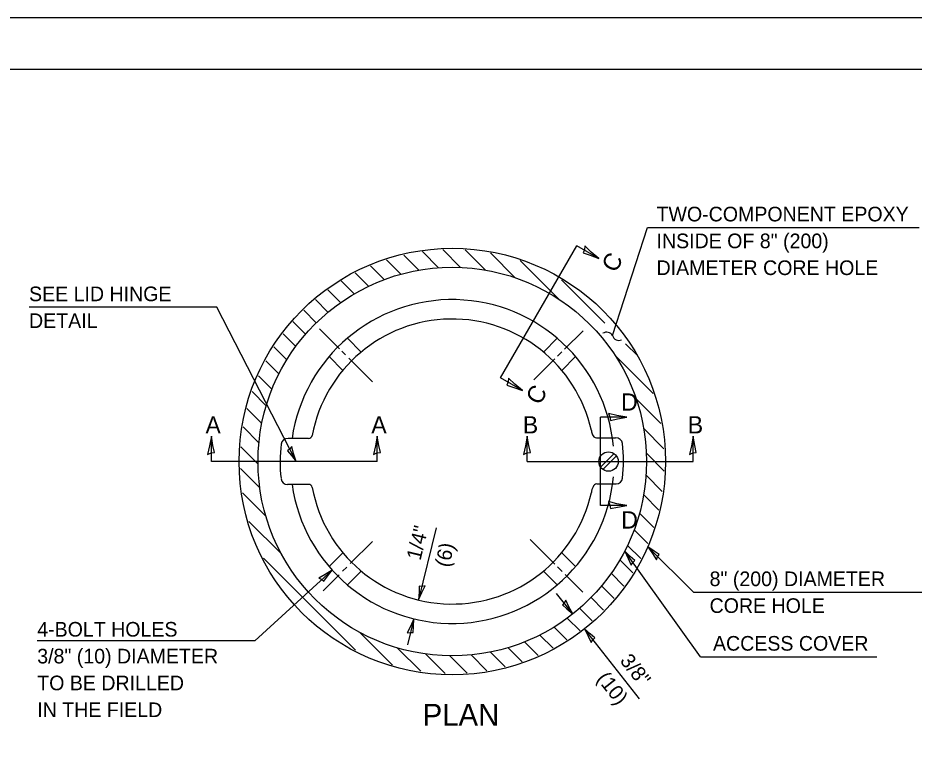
# Model space of a CAD drawing. Extents: x 99219.3 to 99253.3, y 99421.8 to 99443.8.
# Drawn here: x 99223.87 to 99232.6, y 99436.76 to 99443.78 of the extents above; entities that cross this region are included whole.
import ezdxf

# ---------------------------------------------------------------- set-up
doc = ezdxf.new("R2010")
doc.units = 0
for name, color, linetype in [('Design_PR_Roadway Dimensions', 7, 'Continuous'), ('Design_PR_Roadway Notes', 7, 'Continuous'), ('Drainage_PR_Adjustment Items', 7, 'Continuous'), ('Level 43', 7, 'Continuous'), ('Level 8', 7, 'Continuous'), ('Sheets_50 Reference Boundary', 7, 'Continuous'), ('Sheets_General Details', 7, 'Continuous'), ('Sheets_Printer Plotting Border', 7, 'Continuous'), ('Topo_Building', 7, 'Continuous'), ('Topo_NonHighway Improvements', 7, 'Continuous')]:
    doc.layers.add(name, color=color, linetype=linetype)

msp = doc.modelspace()

# ---------------------------------------------------------------- linework, layer by layer
at = {"layer": 'Design_PR_Roadway Notes'}
for p, q in [((99229.6656, 99440.6861), (99230.0062, 99441.7384)), ((99230.0062, 99441.7383), (99232.6499, 99441.7383)), ((99228.574, 99440.2729), (99229.3174, 99441.5604)), ((99229.5312, 99441.4369), (99229.3174, 99441.5604)), ((99225.8096, 99440.9611), (99223.9814, 99440.9611)), ((99226.5824, 99439.459), (99225.8096, 99440.9611)), ((99228.7878, 99440.1494), (99228.574, 99440.2729)), ((99229.5477, 99439.0315), (99229.5477, 99439.8899)), ((99229.8032, 99439.8899), (99229.5477, 99439.8899)), ((99225.7573, 99439.459), (99225.7573, 99439.7059)), ((99227.3735, 99439.459), (99227.3735, 99439.7059)), ((99228.8347, 99439.459), (99228.8347, 99439.7059)), ((99230.4509, 99439.459), (99230.4509, 99439.7059)), ((99227.3735, 99439.459), (99225.7573, 99439.459)), ((99228.8347, 99439.459), (99230.4509, 99439.459)), ((99229.8032, 99439.0315), (99229.5477, 99439.0315)), ((99230.455, 99438.1866), (99230.0083, 99438.6296)), ((99230.5227, 99437.558), (99229.7839, 99438.5878)), ((99226.9339, 99438.4021), (99226.1805, 99437.7123)), ((99230.455, 99438.1865), (99232.6957, 99438.1865)), ((99226.1805, 99437.7122), (99224.0613, 99437.7122)), ((99230.5226, 99437.558), (99232.2389, 99437.558))]:
    msp.add_line(p, q, dxfattribs=at)
for points in [[(99229.3957, 99441.5582), (99229.3911, 99441.5213), (99229.3795, 99441.4901), (99229.4464, 99441.468), (99229.5312, 99441.4369), (99229.4576, 99441.4993)], [(99228.6523, 99440.2707), (99228.6477, 99440.2338), (99228.6361, 99440.2026), (99228.703, 99440.1805), (99228.7878, 99440.1494), (99228.7142, 99440.2118)], [(99229.6251, 99439.9272), (99229.6396, 99439.8929), (99229.6452, 99439.8601), (99229.7141, 99439.8745), (99229.8032, 99439.8899), (99229.7082, 99439.9072)], [(99225.72, 99439.5278), (99225.7542, 99439.5423), (99225.7871, 99439.5479), (99225.7727, 99439.6168), (99225.7573, 99439.7059), (99225.74, 99439.6109)], [(99227.3362, 99439.5278), (99227.3704, 99439.5423), (99227.4033, 99439.5479), (99227.3889, 99439.6168), (99227.3735, 99439.7059), (99227.3562, 99439.6109)], [(99228.7975, 99439.5278), (99228.8317, 99439.5423), (99228.8645, 99439.5479), (99228.8502, 99439.6168), (99228.8347, 99439.7059), (99228.8175, 99439.6109)], [(99230.4136, 99439.5278), (99230.4479, 99439.5423), (99230.4807, 99439.5479), (99230.4664, 99439.6168), (99230.4509, 99439.7059), (99230.4337, 99439.6109)], [(99226.5421, 99439.6051), (99226.5223, 99439.5813), (99226.5001, 99439.5647), (99226.537, 99439.5191), (99226.5824, 99439.459), (99226.559, 99439.536)], [(99229.6251, 99439.0688), (99229.6396, 99439.0345), (99229.6452, 99439.0017), (99229.7141, 99439.016), (99229.8032, 99439.0315), (99229.7082, 99439.0487)], [(99230.0918, 99438.5031), (99230.1033, 99438.5318), (99230.1193, 99438.5545), (99230.07, 99438.5865), (99230.0083, 99438.6296), (99230.0544, 99438.5636)], [(99229.8451, 99438.4491), (99229.8613, 99438.4755), (99229.8808, 99438.4952), (99229.8376, 99438.535), (99229.7839, 99438.5878), (99229.8183, 99438.515)], [(99226.8034, 99438.3248), (99226.8316, 99438.312), (99226.8535, 99438.2949), (99226.8878, 99438.3425), (99226.9339, 99438.4021), (99226.8657, 99438.3593)]]:
    msp.add_lwpolyline(points, close=True, dxfattribs=at)
for centre, radius, start, end in [((99229.6071, 99440.6485), 0.0696, 32.7161, 121.50715), ((99229.7269, 99440.7012), 0.0631, 193.83755, 294.66343)]:
    msp.add_arc(centre, radius, start, end, dxfattribs=at)
at = {"layer": 'Drainage_PR_Adjustment Items'}
for points in [[(99227.9713, 99441.3466), (99227.8139, 99441.504)], [(99228.1843, 99441.3496), (99228.0115, 99441.5224)], [(99228.4262, 99441.3236), (99228.2292, 99441.5206)], [(99227.6025, 99441.2835), (99227.4634, 99441.4224)], [(99227.7789, 99441.323), (99227.6321, 99441.4698)], [(99228.7163, 99441.2495), (99228.4748, 99441.4908)], [(99229.1377, 99441.0439), (99228.7664, 99441.4153)], [(99227.4394, 99441.2306), (99227.3061, 99441.364)], [(99227.288, 99441.1661), (99227.1586, 99441.2954)], [(99227.1469, 99441.0913), (99227.0205, 99441.2174)], [(99229.5903, 99440.8073), (99229.1683, 99441.2293)], [(99227.0154, 99441.0067), (99226.8912, 99441.1308)], [(99226.8932, 99440.913), (99226.7703, 99441.0359)], [(99226.7797, 99440.8106), (99226.6574, 99440.9329)], [(99226.675, 99440.6992), (99226.5523, 99440.822)], [(99226.5791, 99440.5792), (99226.4552, 99440.7032)], [(99226.4922, 99440.4502), (99226.3667, 99440.5758)], [(99229.9065, 99440.4911), (99229.792, 99440.6056)], [(99230.0604, 99440.1212), (99229.6892, 99440.4924)], [(99226.4149, 99440.3116), (99226.2865, 99440.4401)], [(99226.3476, 99440.1629), (99226.2154, 99440.2951)], [(99226.2917, 99440.0028), (99226.1544, 99440.1403)], [(99230.1359, 99439.8298), (99229.8946, 99440.0712)], [(99226.2485, 99439.83), (99226.1041, 99439.9746)], [(99226.2208, 99439.6419), (99226.0664, 99439.7963)], [(99230.1655, 99439.584), (99229.9687, 99439.781)], [(99226.2121, 99439.4347), (99226.0436, 99439.6031)], [(99230.1673, 99439.3663), (99229.9945, 99439.5391)], [(99226.2295, 99439.2014), (99226.0397, 99439.3911)], [(99230.1491, 99439.1688), (99229.9917, 99439.3263)], [(99226.2883, 99438.9265), (99226.0614, 99439.1535)], [(99230.1149, 99438.9871), (99229.9682, 99439.1337)], [(99230.0678, 99438.8182), (99229.9286, 99438.9574)], [(99226.4391, 99438.5596), (99226.1224, 99438.8765)], [(99230.0091, 99438.661), (99229.8758, 99438.7942)], [(99229.9404, 99438.5137), (99229.8113, 99438.6428)], [(99227.162, 99437.6211), (99226.2659, 99438.5172)], [(99229.8626, 99438.3756), (99229.7362, 99438.5017)], [(99229.776, 99438.2463), (99229.6518, 99438.3704)], [(99229.681, 99438.1252), (99229.5581, 99438.2481)], [(99229.5781, 99438.0122), (99229.4555, 99438.1346)], [(99229.4671, 99437.9071), (99229.3444, 99438.03)], [(99229.3482, 99437.8102), (99229.2243, 99437.934)], [(99229.221, 99437.7215), (99229.0953, 99437.8471)], [(99227.5214, 99437.4775), (99227.2047, 99437.7942)], [(99229.085, 99437.6414), (99228.9568, 99437.7698)], [(99228.9403, 99437.5705), (99228.8081, 99437.7027)], [(99227.7986, 99437.4162), (99227.5717, 99437.6432)], [(99228.0362, 99437.3945), (99227.8463, 99437.5844)], [(99228.4415, 99437.4212), (99228.287, 99437.5756)], [(99228.6196, 99437.459), (99228.4751, 99437.6036)], [(99228.7854, 99437.5092), (99228.6479, 99437.6465)], [(99228.2482, 99437.3986), (99228.0799, 99437.5669)], [(99228.4413, 99437.4214), (99228.4415, 99437.4212)]]:
    msp.add_lwpolyline(points, dxfattribs=at)
at = {"layer": 'Level 43'}
for p, q in [((99227.9465, 99438.8138), (99227.7748, 99438.111)), ((99229.2773, 99437.9744), (99229.1202, 99438.1733)), ((99227.7299, 99437.9272), (99227.6681, 99437.6743)), ((99229.9288, 99437.1498), (99229.3906, 99437.8311))]:
    msp.add_line(p, q, dxfattribs=at)
for points in [[(99227.8402, 99438.2478), (99227.8096, 99438.2428), (99227.782, 99438.2448), (99227.7799, 99438.1861), (99227.7748, 99438.111), (99227.8076, 99438.1845)], [(99229.2096, 99438.1101), (99229.1948, 99438.0829), (99229.1762, 99438.0623), (99229.2212, 99438.0246), (99229.2773, 99437.9744), (99229.2395, 99438.0455)], [(99227.6645, 99437.7904), (99227.6951, 99437.7953), (99227.7228, 99437.7934), (99227.7248, 99437.852), (99227.7299, 99437.9272), (99227.6971, 99437.8537)], [(99229.4582, 99437.6954), (99229.4731, 99437.7225), (99229.4917, 99437.7431), (99229.4467, 99437.7808), (99229.3906, 99437.8311), (99229.4283, 99437.76)]]:
    msp.add_lwpolyline(points, close=True, dxfattribs=at)
at = {"layer": 'Level 8'}
for p, q in [((99226.7023, 99439.6838), (99226.5046, 99439.6838)), ((99229.5072, 99439.6891), (99229.6942, 99439.6889)), ((99229.5487, 99439.4042), (99229.6806, 99439.5362)), ((99229.571, 99439.3818), (99229.7029, 99439.5138)), ((99226.7048, 99439.2363), (99226.4989, 99439.2363)), ((99229.5111, 99439.2431), (99229.6998, 99439.2427))]:
    msp.add_line(p, q, dxfattribs=at)
for centre, radius in [((99228.1041, 99439.459), 2.077), ((99228.1041, 99439.459), 1.8922), ((99229.6258, 99439.459), 0.0946)]:
    msp.add_circle(centre, radius, dxfattribs=at)
for centre, radius, start, end in [((99228.1041, 99439.459), 1.3876, 12.52118, 169.4149), ((99229.6213, 99439.7805), 0.1639, 187.28363, 202.01129), ((99226.4996, 99439.6209), 0.0631, 85.54016, 173.26409), ((99226.7045, 99439.7197), 0.036, 266.45041, 350.62047), ((99229.5124, 99439.7344), 0.0457, 199.59121, 263.34889), ((99229.6992, 99439.626), 0.0631, 6.73591, 94.45984), ((99227.8301, 99439.4587), 1.4034, 173.00115, 186.78581), ((99228.3688, 99439.4638), 1.4034, 353.21419, 6.99885), ((99226.4989, 99439.2993), 0.0631, 187.13926, 271.26409), ((99226.7048, 99439.201), 0.0353, 10.44498, 90), ((99229.522, 99439.1943), 0.05, 102.54176, 160.25041), ((99229.6998, 99439.3058), 0.0631, 268.73591, 352.86074), ((99228.1041, 99439.459), 1.3876, 190.44498, 347.48306), ((99229.6213, 99439.1375), 0.1639, 153.28264, 172.71633)]:
    msp.add_arc(centre, radius, start, end, dxfattribs=at)
at = {"layer": 'Sheets_50 Reference Boundary'}
msp.add_lwpolyline([(99221.3467, 99443.2787), (99252.8467, 99443.2787), (99252.8467, 99423.2789), (99221.3467, 99423.2789)], close=True, dxfattribs=at)
at = {"layer": 'Sheets_General Details'}
msp.add_line((99253.3467, 99443.7789), (99219.3467, 99443.7789), dxfattribs=at)
msp.add_lwpolyline([(99221.3467, 99443.2789), (99252.8467, 99443.2789), (99252.8467, 99422.2789), (99221.3467, 99422.2789)], close=True, dxfattribs=at)
at = {"layer": 'Sheets_Printer Plotting Border'}
msp.add_lwpolyline([(99219.3467, 99421.7789), (99253.3467, 99421.7789), (99253.3467, 99443.7789), (99219.3467, 99443.7789)], close=True, dxfattribs=at)
at = {"layer": 'Topo_Building'}
for p, q in [((99227.0055, 99440.5576), (99226.8118, 99440.7513)), ((99229.1978, 99440.5527), (99229.3778, 99440.7327)), ((99227.0653, 99440.4978), (99227.0291, 99440.5341)), ((99227.3275, 99440.2356), (99227.0961, 99440.4668)), ((99228.8986, 99440.2534), (99229.1034, 99440.4582)), ((99229.1288, 99440.4837), (99229.1723, 99440.5274)), ((99227.1098, 99438.4647), (99227.3261, 99438.6809)), ((99228.8637, 99438.6994), (99229.1027, 99438.4604)), ((99227.0361, 99438.3909), (99227.0768, 99438.4317)), ((99229.1281, 99438.4349), (99229.1734, 99438.3897)), ((99226.8467, 99438.2016), (99227.0026, 99438.3574)), ((99229.2042, 99438.3587), (99229.3757, 99438.1875))]:
    msp.add_line(p, q, dxfattribs=at)
at = {"layer": 'Topo_NonHighway Improvements'}
for p, q in [((99227.2167, 99440.5249), (99227.0821, 99440.6595)), ((99228.9916, 99440.5249), (99229.1262, 99440.6595)), ((99227.0382, 99440.3464), (99226.9036, 99440.481)), ((99229.1702, 99440.3467), (99229.3052, 99440.4818)), ((99227.0384, 99438.5715), (99226.9039, 99438.4372)), ((99229.1705, 99438.5708), (99229.3048, 99438.4367)), ((99227.2161, 99438.3927), (99227.0822, 99438.2588)), ((99228.992, 99438.3927), (99229.1267, 99438.258))]:
    msp.add_line(p, q, dxfattribs=at)
for start, end in [(5.44859, 171.79339), (188.10356, 354.53501)]:
    msp.add_arc((99228.1041, 99439.459), 1.5769, start, end, dxfattribs=at)

# ---------------------------------------------------------------- texts
at = {"layer": 'Design_PR_Roadway Dimensions'}
for s, rotation, p in [('1/4"', 76.27198, (99227.794, 99438.4899)), ('(6)', 76.27198, (99228.0709, 99438.4223)), ('3/8"', 308.31248, (99229.7301, 99437.5165)), ('(10)', 308.31248, (99229.5047, 99437.342))]:
    msp.add_text(s, height=0.1425, rotation=rotation, dxfattribs=at).set_placement(p)
at = {"layer": 'Design_PR_Roadway Notes'}
for s, height, p in [('TWO-COMPONENT EPOXY', 0.1425, (99230.0934, 99441.7977)), ('INSIDE OF 8" (200)', 0.1425, (99230.0934, 99441.5365)), ('DIAMETER CORE HOLE', 0.1425, (99230.0934, 99441.2752)), ('SEE LID HINGE', 0.1425, (99223.9814, 99441.0205)), ('DETAIL', 0.1425, (99223.9814, 99440.7592)), ('D', 0.168, (99229.7481, 99439.9547)), ('A', 0.1646, (99225.7013, 99439.7344)), ('A', 0.168, (99227.3152, 99439.7327)), ('B', 0.168, (99228.791, 99439.7327)), ('B', 0.168, (99230.3974, 99439.7327)), ('D', 0.168, (99229.7497, 99438.8066)), ('8" (200) DIAMETER', 0.1425, (99230.6102, 99438.2459)), ('CORE HOLE', 0.1425, (99230.6102, 99437.9847)), ('4-BOLT HOLES', 0.1425, (99224.0613, 99437.7542)), ('ACCESS COVER', 0.1425, (99230.6433, 99437.6174)), ('3/8" (10) DIAMETER', 0.1425, (99224.0613, 99437.493)), ('TO BE DRILLED', 0.1425, (99224.0613, 99437.2317)), ('IN THE FIELD', 0.1425, (99224.0613, 99436.9705)), ('PLAN', 0.21375, (99227.8152, 99436.8858))]:
    msp.add_text(s, height=height, dxfattribs=at).set_placement(p)
for rotation, p in [(60.02122, (99229.6934, 99441.2884)), (59.99647, (99228.9553, 99439.9995))]:
    msp.add_text('C', height=0.168, rotation=rotation, dxfattribs=at).set_placement(p)

doc.saveas('drawing.dxf')
